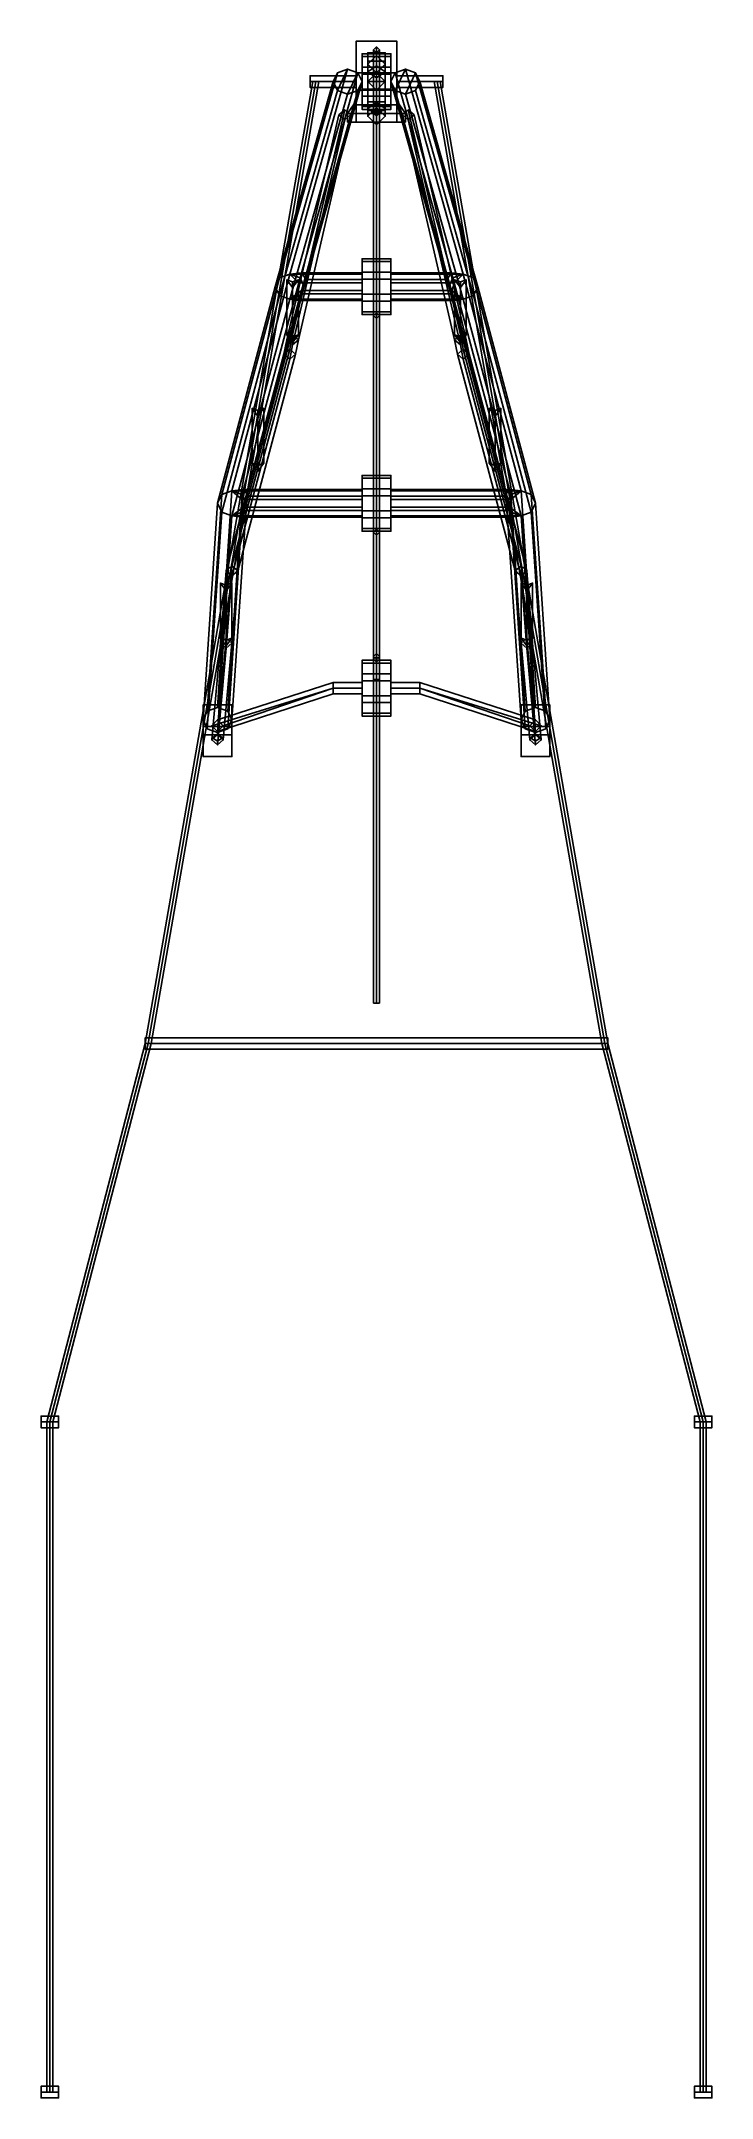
# Model space of a CAD drawing. Extents: x -1.16 to 1.16, y -2.88 to 4.24.
import ezdxf

# ---------------------------------------------------------------- set-up
doc = ezdxf.new("R2010")
doc.units = 0
doc.layers.add('CRANE', color=1, linetype='CONTINUOUS')

msp = doc.modelspace()

# ---------------------------------------------------------------- linework, layer by layer
at = {"layer": 'CRANE'}
for points in [[(-0.07, 4.13, 1.7), (-0.07, 4.07, 1.7), (-0.07, 3.96, 1.92), (-0.07, 4.24, 1.92)], [(0.07, 4.24, 1.92), (0.07, 4.13, 1.7), (-0.07, 4.13, 1.7), (-0.07, 4.24, 1.92)], [(-0.07, 4.24, 1.92), (-0.07, 3.96, 1.92), (0.07, 3.96, 1.92), (0.07, 4.24, 1.92)], [(0, 4.22, 1.92), (-0.01, 4.21, 1.92), (-0.01, 4.21, 4.65), (0, 4.22, 4.65)], [(0, 4.22, 4.65), (-0.01, 4.21, 4.65), (-0.01, 4.15, 4.73), (0, 4.15, 4.74)], [(-0.01, 4.21, 1.92), (0, 4.2, 1.92), (0, 4.2, 4.65), (-0.01, 4.21, 4.65)], [(-0.01, 4.21, 4.65), (0, 4.2, 4.65), (0, 4.15, 4.72), (-0.01, 4.15, 4.73)], [(0.01, 4.21, 1.92), (0, 4.22, 1.92), (0, 4.22, 4.65), (0.01, 4.21, 4.65)], [(0.01, 4.21, 4.65), (0, 4.22, 4.65), (0, 4.15, 4.74), (0.01, 4.15, 4.73)], [(0, 4.2, 1.92), (0.01, 4.21, 1.92), (0.01, 4.21, 4.65), (0, 4.2, 4.65)], [(0, 4.2, 4.65), (0.01, 4.21, 4.65), (0.01, 4.15, 4.73), (0, 4.15, 4.72)], [(0.07, 3.96, 1.92), (0.07, 4.07, 1.7), (0.07, 4.13, 1.7), (0.07, 4.24, 1.92)], [(-0.15, 4.1, 4.6271), (-0.1354, 4.1306, 4.6094), (-0.3354, 3.4206, 3.3797), (-0.35, 3.39, 3.3974)], [(-0.1354, 4.1306, 4.6094), (-0.1, 4.1433, 4.6021), (-0.3, 3.4333, 3.3724), (-0.3354, 3.4206, 3.3797)], [(-0.1, 4.1433, 4.6021), (-0.0646, 4.1306, 4.6094), (-0.2646, 3.4206, 3.3797), (-0.3, 3.4333, 3.3724)], [(-0.0646, 4.1306, 4.6094), (-0.05, 4.1, 4.6271), (-0.25, 3.39, 3.3974), (-0.2646, 3.4206, 3.3797)], [(-0.1, 4.1433, 4.6021), (-0.1354, 4.1306, 4.6094), (-0.15, 4.1, 4.6271), (-0.1354, 4.0694, 4.6448)], [(-0.0646, 4.1306, 4.6094), (-0.1, 4.1433, 4.6021), (-0.1354, 4.0694, 4.6448), (-0.1, 4.0567, 4.6521)], [(-0.05, 4.1, 4.6271), (-0.0646, 4.1306, 4.6094), (-0.1, 4.0567, 4.6521), (-0.0646, 4.0694, 4.6448)], [(0.07, 4.13, 1.7), (0.07, 4.07, 1.7), (-0.07, 4.07, 1.7), (-0.07, 4.13, 1.7)], [(0.05, 4.15, 4.7137), (0.05, 4.1966, 4.653), (-0.05, 4.1966, 4.653), (-0.05, 4.15, 4.7137)], [(0.05, 4.1966, 4.653), (0.05, 4.1866, 4.5771), (-0.05, 4.1866, 4.5771), (-0.05, 4.1966, 4.653)], [(-0.05, 4.15, 4.7137), (-0.05, 4.1966, 4.653), (-0.05, 4.1866, 4.5771), (-0.05, 4.0741, 4.7237)], [(0.05, 4.1866, 4.5771), (0.05, 4.1259, 4.5305), (-0.05, 4.1259, 4.5305), (-0.05, 4.1866, 4.5771)], [(-0.05, 4.0741, 4.7237), (-0.05, 4.1866, 4.5771), (-0.05, 4.1259, 4.5305), (-0.05, 4.0134, 4.6771)], [(0.05, 4.0741, 4.7237), (0.05, 4.15, 4.7137), (-0.05, 4.15, 4.7137), (-0.05, 4.0741, 4.7237)], [(0.03, 4.1707, 1.9907), (0.03, 4.2, 1.92), (-0.03, 4.2, 1.92), (-0.03, 4.1707, 1.9907)], [(-0.03, 4.1707, 1.9907), (-0.03, 4.2, 1.92), (-0.03, 4, 1.92), (-0.03, 4.0293, 1.9907)], [(0, 4.1549, 1.4651), (-0.03, 4.1336, 1.4864), (-0.03, 4.16, 1.55), (0, 4.19, 1.55)], [(0, 4.19, 1.55), (-0.03, 4.16, 1.55), (0, 4.13, 1.55), (0.03, 4.16, 1.55)], [(0.03, 4.1, 2.02), (0.03, 4.1707, 1.9907), (-0.03, 4.1707, 1.9907), (-0.03, 4.1, 2.02)], [(-0.03, 4.1, 2.02), (-0.03, 4.1707, 1.9907), (-0.03, 4.0293, 1.9907), (-0.03, 4.1, 2.02)], [(-0.03, 4.1336, 1.4864), (0, 4.1124, 1.5076), (0, 4.13, 1.55), (-0.03, 4.16, 1.55)], [(0, 4.07, 1.43), (-0.03, 4.07, 1.46), (-0.03, 4.1336, 1.4864), (0, 4.1549, 1.4651)], [(-0.03, 4.07, 1.46), (0, 4.07, 1.49), (0, 4.1124, 1.5076), (-0.03, 4.1336, 1.4864)], [(0, 4.13, 1.61), (-0.03, 4.1, 1.64), (-0.03, 4.1, 1.7), (0, 4.13, 1.7)], [(-0.03, 4.1, 1.64), (0, 4.13, 1.61), (0, 4.07, 1.61), (-0.03, 4.07, 1.64)], [(0, 4.07, 4.72), (-0.01, 4.07, 4.73), (-0.01, 4.15, 4.73), (0, 4.15, 4.72)], [(-0.01, 4.07, 4.73), (0, 4.07, 4.74), (0, 4.15, 4.74), (-0.01, 4.15, 4.73)], [(0.03, 4.1336, 1.4864), (0, 4.1549, 1.4651), (0, 4.19, 1.55), (0.03, 4.16, 1.55)], [(0, 4.1124, 1.5076), (0.03, 4.1336, 1.4864), (0.03, 4.16, 1.55), (0, 4.13, 1.55)], [(0.03, 4.07, 1.46), (0, 4.07, 1.43), (0, 4.1549, 1.4651), (0.03, 4.1336, 1.4864)], [(0.01, 4.07, 4.73), (0, 4.07, 4.72), (0, 4.15, 4.72), (0.01, 4.15, 4.73)], [(0, 4.07, 4.74), (0.01, 4.07, 4.73), (0.01, 4.15, 4.73), (0, 4.15, 4.74)], [(0, 4.07, 1.49), (0.03, 4.07, 1.46), (0.03, 4.1336, 1.4864), (0, 4.1124, 1.5076)], [(0.03, 4.1, 1.64), (0, 4.13, 1.61), (0, 4.13, 1.7), (0.03, 4.1, 1.7)], [(0, 4.13, 1.61), (0.03, 4.1, 1.64), (0.03, 4.07, 1.64), (0, 4.07, 1.61)], [(0.03, 4.2, 1.92), (0.03, 4.1707, 1.9907), (0.03, 4.0293, 1.9907), (0.03, 4, 1.92)], [(0.03, 4.1707, 1.9907), (0.03, 4.1, 2.02), (0.03, 4.1, 2.02), (0.03, 4.0293, 1.9907)], [(0.05, 4.0134, 4.6771), (0.05, 4.1966, 4.653), (0.05, 4.15, 4.7137), (0.05, 4.0741, 4.7237)], [(0.05, 4.0034, 4.6012), (0.05, 4.1866, 4.5771), (0.05, 4.1966, 4.653), (0.05, 4.0134, 4.6771)], [(0.05, 4.05, 4.5405), (0.05, 4.1259, 4.5305), (0.05, 4.1866, 4.5771), (0.05, 4.0034, 4.6012)], [(0.1, 4.1433, 4.6021), (0.0646, 4.1306, 4.6094), (0.05, 4.1, 4.6271), (0.0646, 4.0694, 4.6448)], [(0.05, 4.1, 4.6271), (0.0646, 4.1306, 4.6094), (0.2646, 3.4206, 3.3797), (0.25, 3.39, 3.3974)], [(0.0646, 4.1306, 4.6094), (0.1, 4.1433, 4.6021), (0.3, 3.4333, 3.3724), (0.2646, 3.4206, 3.3797)], [(0.1354, 4.1306, 4.6094), (0.1, 4.1433, 4.6021), (0.0646, 4.0694, 4.6448), (0.1, 4.0567, 4.6521)], [(0.1, 4.1433, 4.6021), (0.1354, 4.1306, 4.6094), (0.3354, 3.4206, 3.3797), (0.3, 3.4333, 3.3724)], [(0.15, 4.1, 4.6271), (0.1354, 4.1306, 4.6094), (0.1, 4.0567, 4.6521), (0.1354, 4.0694, 4.6448)], [(0.1354, 4.1306, 4.6094), (0.15, 4.1, 4.6271), (0.35, 3.39, 3.3974), (0.3354, 3.4206, 3.3797)], [(-0.8, 0.77, 3.12), (-0.79, 0.77, 3.13), (-0.21, 4.1, 4.64), (-0.22, 4.1, 4.63)], [(-0.79, 0.77, 3.11), (-0.8, 0.77, 3.12), (-0.22, 4.1, 4.63), (-0.21, 4.1, 4.62)], [(-0.79, 0.77, 3.13), (-0.78, 0.77, 3.12), (-0.2, 4.1, 4.63), (-0.21, 4.1, 4.64)], [(-0.78, 0.77, 3.12), (-0.79, 0.77, 3.11), (-0.21, 4.1, 4.62), (-0.2, 4.1, 4.63)], [(-0.1354, 4.0694, 4.6448), (-0.15, 4.1, 4.6271), (-0.35, 3.39, 3.3974), (-0.3354, 3.3594, 3.415)], [(-0.1, 4.0567, 4.6521), (-0.1354, 4.0694, 4.6448), (-0.3354, 3.3594, 3.415), (-0.3, 3.3467, 3.4224)], [(-0.0646, 4.0694, 4.6448), (-0.1, 4.0567, 4.6521), (-0.3, 3.3467, 3.4224), (-0.2646, 3.3594, 3.415)], [(-0.05, 4.1, 4.6271), (-0.0646, 4.0694, 4.6448), (-0.2646, 3.3594, 3.415), (-0.25, 3.39, 3.3974)], [(-0.23, 4.1, 4.65), (-0.23, 4.12, 4.63), (-0.23, 4.1, 4.61), (-0.23, 4.08, 4.63)], [(-0.07, 4.12, 4.63), (-0.07, 4.1, 4.61), (-0.23, 4.1, 4.61), (-0.23, 4.12, 4.63)], [(-0.07, 4.1, 4.65), (-0.07, 4.12, 4.63), (-0.23, 4.12, 4.63), (-0.23, 4.1, 4.65)], [(-0.07, 4.1, 4.61), (-0.07, 4.08, 4.63), (-0.23, 4.08, 4.63), (-0.23, 4.1, 4.61)], [(-0.07, 4.08, 4.63), (-0.07, 4.1, 4.65), (-0.23, 4.1, 4.65), (-0.23, 4.08, 4.63)], [(-0.07, 3.96, 1.92), (-0.07, 4.07, 1.7), (0.07, 4.07, 1.7), (0.07, 3.96, 1.92)], [(0.05, 4.1259, 4.5305), (0.05, 4.05, 4.5405), (-0.05, 4.05, 4.5405), (-0.05, 4.1259, 4.5305)], [(-0.05, 4.0134, 4.6771), (-0.05, 4.1259, 4.5305), (-0.05, 4.05, 4.5405), (-0.05, 4.0034, 4.6012)], [(0.05, 4.0134, 4.6771), (0.05, 4.0741, 4.7237), (-0.05, 4.0741, 4.7237), (-0.05, 4.0134, 4.6771)], [(0.03, 4.0293, 1.9907), (0.03, 4.1, 2.02), (-0.03, 4.1, 2.02), (-0.03, 4.0293, 1.9907)], [(-0.03, 4.1, 1.64), (0, 4.07, 1.67), (0, 4.07, 1.7), (-0.03, 4.1, 1.7)], [(0, 4.07, 1.67), (-0.03, 4.1, 1.64), (-0.03, 4.07, 1.64), (0, 4.07, 1.67)], [(-0.03, 4.0064, 1.4864), (0, 4.0276, 1.5076), (0, 4.07, 1.49), (-0.03, 4.07, 1.46)], [(0, 3.9851, 1.4651), (-0.03, 4.0064, 1.4864), (-0.03, 4.07, 1.46), (0, 4.07, 1.43)], [(-0.03, 4.07, 1.64), (0, 4.07, 1.61), (0, 4.0276, 1.5924), (-0.03, 4.0064, 1.6136)], [(0, 4.07, 1.67), (-0.03, 4.07, 1.64), (-0.03, 4.0064, 1.6136), (0, 3.9851, 1.6349)], [(0, 4.01, 4.68), (-0.01, 4, 4.68), (-0.01, 4.07, 4.73), (0, 4.07, 4.72)], [(-0.01, 4, 4.68), (0, 3.99, 4.68), (0, 4.07, 4.74), (-0.01, 4.07, 4.73)], [(0, 4.07, 1.67), (0.03, 4.1, 1.64), (0.03, 4.1, 1.7), (0, 4.07, 1.7)], [(0.03, 4.1, 1.64), (0, 4.07, 1.67), (0, 4.07, 1.67), (0.03, 4.07, 1.64)], [(0, 4.0276, 1.5076), (0.03, 4.0064, 1.4864), (0.03, 4.07, 1.46), (0, 4.07, 1.49)], [(0.03, 4.0064, 1.4864), (0, 3.9851, 1.4651), (0, 4.07, 1.43), (0.03, 4.07, 1.46)], [(0, 4.07, 1.61), (0.03, 4.07, 1.64), (0.03, 4.0064, 1.6136), (0, 4.0276, 1.5924)], [(0.03, 4.07, 1.64), (0, 4.07, 1.67), (0, 3.9851, 1.6349), (0.03, 4.0064, 1.6136)], [(0.01, 4, 4.68), (0, 4.01, 4.68), (0, 4.07, 4.72), (0.01, 4.07, 4.73)], [(0, 3.99, 4.68), (0.01, 4, 4.68), (0.01, 4.07, 4.73), (0, 4.07, 4.74)], [(0.0646, 4.0694, 4.6448), (0.05, 4.1, 4.6271), (0.25, 3.39, 3.3974), (0.2646, 3.3594, 3.415)], [(0.1, 4.0567, 4.6521), (0.0646, 4.0694, 4.6448), (0.2646, 3.3594, 3.415), (0.3, 3.3467, 3.4224)], [(0.07, 4.1, 4.61), (0.07, 4.12, 4.63), (0.23, 4.12, 4.63), (0.23, 4.1, 4.61)], [(0.07, 4.12, 4.63), (0.07, 4.1, 4.65), (0.23, 4.1, 4.65), (0.23, 4.12, 4.63)], [(0.07, 4.08, 4.63), (0.07, 4.1, 4.61), (0.23, 4.1, 4.61), (0.23, 4.08, 4.63)], [(0.07, 4.1, 4.65), (0.07, 4.08, 4.63), (0.23, 4.08, 4.63), (0.23, 4.1, 4.65)], [(0.1354, 4.0694, 4.6448), (0.1, 4.0567, 4.6521), (0.3, 3.3467, 3.4224), (0.3354, 3.3594, 3.415)], [(0.15, 4.1, 4.6271), (0.1354, 4.0694, 4.6448), (0.3354, 3.3594, 3.415), (0.35, 3.39, 3.3974)], [(0.78, 0.77, 3.12), (0.79, 0.77, 3.13), (0.21, 4.1, 4.64), (0.2, 4.1, 4.63)], [(0.79, 0.77, 3.11), (0.78, 0.77, 3.12), (0.2, 4.1, 4.63), (0.21, 4.1, 4.62)], [(0.79, 0.77, 3.13), (0.8, 0.77, 3.12), (0.22, 4.1, 4.63), (0.21, 4.1, 4.64)], [(0.8, 0.77, 3.12), (0.79, 0.77, 3.11), (0.21, 4.1, 4.62), (0.22, 4.1, 4.63)], [(0.23, 4.1, 4.65), (0.23, 4.08, 4.63), (0.23, 4.1, 4.61), (0.23, 4.12, 4.63)], [(-0.13, 3.9844, 4.5669), (-0.11, 4.0017, 4.5569), (-0.29, 3.2235, 3.609), (-0.31, 3.2062, 3.619)], [(-0.11, 4.0017, 4.5569), (-0.09, 3.9844, 4.5669), (-0.27, 3.2062, 3.619), (-0.29, 3.2235, 3.609)], [(-0.09, 3.9844, 4.5669), (-0.11, 4.0017, 4.5569), (-0.13, 3.9844, 4.5669), (-0.11, 3.9671, 4.5769)], [(0.1, 3.99, 4.47), (0.08, 4.02, 4.44), (-0.08, 4.02, 4.44), (-0.1, 3.99, 4.47)], [(0.08, 4.02, 4.44), (0.1, 3.99, 4.41), (-0.1, 3.99, 4.41), (-0.08, 4.02, 4.44)], [(0.1, 3.96, 4.44), (0.1, 3.99, 4.47), (-0.1, 3.99, 4.47), (-0.1, 3.96, 4.44)], [(0.1, 3.99, 4.41), (0.1, 3.96, 4.44), (-0.1, 3.96, 4.44), (-0.1, 3.99, 4.41)], [(0.05, 4.05, 4.5405), (0.05, 4.0034, 4.6012), (-0.05, 4.0034, 4.6012), (-0.05, 4.05, 4.5405)], [(0.05, 4.0034, 4.6012), (0.05, 4.0134, 4.6771), (-0.05, 4.0134, 4.6771), (-0.05, 4.0034, 4.6012)], [(0.03, 4, 1.92), (0.03, 4.0293, 1.9907), (-0.03, 4.0293, 1.9907), (-0.03, 4, 1.92)], [(-0.03, 3.98, 1.55), (0, 4.01, 1.55), (0, 4.0276, 1.5076), (-0.03, 4.0064, 1.4864)], [(-0.03, 4.0064, 1.6136), (0, 4.0276, 1.5924), (0, 4.01, 1.55), (-0.03, 3.98, 1.55)], [(0, 3.95, 1.55), (-0.03, 3.98, 1.55), (-0.03, 4.0064, 1.4864), (0, 3.9851, 1.4651)], [(0, 3.9851, 1.6349), (-0.03, 4.0064, 1.6136), (-0.03, 3.98, 1.55), (0, 3.95, 1.55)], [(0, 3.3, 3.45), (-0.01, 3.29, 3.45), (-0.01, 4, 4.68), (0, 4.01, 4.68)], [(0, 4, 1.92), (-0.01, 3.99, 1.92), (-0.01, 3.99, 4.41), (0, 4, 4.42)], [(-0.01, 3.29, 3.45), (0, 3.28, 3.45), (0, 3.99, 4.68), (-0.01, 4, 4.68)], [(-0.01, 3.99, 1.92), (0, 3.98, 1.92), (0, 3.98, 4.42), (-0.01, 3.99, 4.41)], [(0, 4.01, 1.55), (0.03, 3.98, 1.55), (0.03, 4.0064, 1.4864), (0, 4.0276, 1.5076)], [(0, 4.0276, 1.5924), (0.03, 4.0064, 1.6136), (0.03, 3.98, 1.55), (0, 4.01, 1.55)], [(0.01, 3.29, 3.45), (0, 3.3, 3.45), (0, 4.01, 4.68), (0.01, 4, 4.68)], [(0.03, 3.98, 1.55), (0, 3.95, 1.55), (0, 3.9851, 1.4651), (0.03, 4.0064, 1.4864)], [(0.03, 4.0064, 1.6136), (0, 3.9851, 1.6349), (0, 3.95, 1.55), (0.03, 3.98, 1.55)], [(0.01, 3.99, 1.92), (0, 4, 1.92), (0, 4, 4.42), (0.01, 3.99, 4.41)], [(0, 3.28, 3.45), (0.01, 3.29, 3.45), (0.01, 4, 4.68), (0, 3.99, 4.68)], [(0, 3.98, 1.92), (0.01, 3.99, 1.92), (0.01, 3.99, 4.41), (0, 3.98, 4.42)], [(0.09, 3.9844, 4.5669), (0.11, 4.0017, 4.5569), (0.29, 3.2235, 3.609), (0.27, 3.2062, 3.619)], [(0.13, 3.9844, 4.5669), (0.11, 4.0017, 4.5569), (0.09, 3.9844, 4.5669), (0.11, 3.9671, 4.5769)], [(0.11, 4.0017, 4.5569), (0.13, 3.9844, 4.5669), (0.31, 3.2062, 3.619), (0.29, 3.2235, 3.609)], [(-0.11, 3.9671, 4.5769), (-0.13, 3.9844, 4.5669), (-0.31, 3.2062, 3.619), (-0.29, 3.1889, 3.629)], [(-0.09, 3.9844, 4.5669), (-0.11, 3.9671, 4.5769), (-0.29, 3.1889, 3.629), (-0.27, 3.2062, 3.619)], [(0.11, 3.9671, 4.5769), (0.09, 3.9844, 4.5669), (0.27, 3.2062, 3.619), (0.29, 3.1889, 3.629)], [(0.13, 3.9844, 4.5669), (0.11, 3.9671, 4.5769), (0.29, 3.1889, 3.629), (0.31, 3.2062, 3.619)], [(-0.35, 3.39, 3.3974), (-0.3354, 3.4206, 3.3797), (-0.5354, 2.6706, 2.0806), (-0.55, 2.64, 2.0983)], [(-0.3354, 3.4206, 3.3797), (-0.3, 3.4333, 3.3724), (-0.5, 2.6833, 2.0733), (-0.5354, 2.6706, 2.0806)], [(-0.3, 3.4333, 3.3724), (-0.2646, 3.4206, 3.3797), (-0.4646, 2.6706, 2.0806), (-0.5, 2.6833, 2.0733)], [(-0.2646, 3.4206, 3.3797), (-0.25, 3.39, 3.3974), (-0.45, 2.64, 2.0983), (-0.4646, 2.6706, 2.0806)], [(-0.05, 3.44, 3.484), (-0.05, 3.4866, 3.4232), (-0.05, 3.4766, 3.3474), (-0.05, 3.3641, 3.494)], [(0.05, 3.4866, 3.4232), (0.05, 3.4766, 3.3474), (-0.05, 3.4766, 3.3474), (-0.05, 3.4866, 3.4232)], [(0.05, 3.44, 3.484), (0.05, 3.4866, 3.4232), (-0.05, 3.4866, 3.4232), (-0.05, 3.44, 3.484)], [(-0.05, 3.3641, 3.494), (-0.05, 3.4766, 3.3474), (-0.05, 3.4159, 3.3008), (-0.05, 3.3034, 3.4474)], [(0.05, 3.4766, 3.3474), (0.05, 3.4159, 3.3008), (-0.05, 3.4159, 3.3008), (-0.05, 3.4766, 3.3474)], [(0.05, 3.3641, 3.494), (0.05, 3.44, 3.484), (-0.05, 3.44, 3.484), (-0.05, 3.3641, 3.494)], [(0.05, 3.2934, 3.3715), (0.05, 3.4766, 3.3474), (0.05, 3.4866, 3.4232), (0.05, 3.3034, 3.4474)], [(0.05, 3.3034, 3.4474), (0.05, 3.4866, 3.4232), (0.05, 3.44, 3.484), (0.05, 3.3641, 3.494)], [(0.05, 3.34, 3.3108), (0.05, 3.4159, 3.3008), (0.05, 3.4766, 3.3474), (0.05, 3.2934, 3.3715)], [(0.25, 3.39, 3.3974), (0.2646, 3.4206, 3.3797), (0.4646, 2.6706, 2.0806), (0.45, 2.64, 2.0983)], [(0.2646, 3.4206, 3.3797), (0.3, 3.4333, 3.3724), (0.5, 2.6833, 2.0733), (0.4646, 2.6706, 2.0806)], [(0.3, 3.4333, 3.3724), (0.3354, 3.4206, 3.3797), (0.5354, 2.6706, 2.0806), (0.5, 2.6833, 2.0733)], [(0.3354, 3.4206, 3.3797), (0.35, 3.39, 3.3974), (0.55, 2.64, 2.0983), (0.5354, 2.6706, 2.0806)], [(-0.3354, 3.3594, 3.415), (-0.35, 3.39, 3.3974), (-0.55, 2.64, 2.0983), (-0.5354, 2.6094, 2.116)], [(-0.3, 3.3467, 3.4224), (-0.3354, 3.3594, 3.415), (-0.5354, 2.6094, 2.116), (-0.5, 2.5967, 2.1233)], [(-0.2646, 3.3594, 3.415), (-0.3, 3.3467, 3.4224), (-0.5, 2.5967, 2.1233), (-0.4646, 2.6094, 2.116)], [(-0.25, 3.39, 3.3974), (-0.2646, 3.3594, 3.415), (-0.4646, 2.6094, 2.116), (-0.45, 2.64, 2.0983)], [(-0.29, 3.4067, 3.5263), (-0.31, 3.414, 3.499), (-0.31, 3.2235, 3.609), (-0.29, 3.2162, 3.6363)], [(-0.31, 3.414, 3.499), (-0.29, 3.3867, 3.4916), (-0.29, 3.1962, 3.6016), (-0.31, 3.2235, 3.609)], [(-0.27, 3.414, 3.499), (-0.29, 3.4067, 3.5263), (-0.29, 3.2162, 3.6363), (-0.27, 3.2235, 3.609)], [(-0.29, 3.3867, 3.4916), (-0.27, 3.414, 3.499), (-0.27, 3.2235, 3.609), (-0.29, 3.1962, 3.6016)], [(-0.05, 3.3034, 3.4474), (-0.05, 3.4159, 3.3008), (-0.05, 3.34, 3.3108), (-0.05, 3.2934, 3.3715)], [(0.05, 3.4159, 3.3008), (0.05, 3.34, 3.3108), (-0.05, 3.34, 3.3108), (-0.05, 3.4159, 3.3008)], [(0.05, 3.3034, 3.4474), (0.05, 3.3641, 3.494), (-0.05, 3.3641, 3.494), (-0.05, 3.3034, 3.4474)], [(0.2646, 3.3594, 3.415), (0.25, 3.39, 3.3974), (0.45, 2.64, 2.0983), (0.4646, 2.6094, 2.116)], [(0.3, 3.3467, 3.4224), (0.2646, 3.3594, 3.415), (0.4646, 2.6094, 2.116), (0.5, 2.5967, 2.1233)], [(0.29, 3.4067, 3.5263), (0.27, 3.414, 3.499), (0.27, 3.2235, 3.609), (0.29, 3.2162, 3.6363)], [(0.27, 3.414, 3.499), (0.29, 3.3867, 3.4916), (0.29, 3.1962, 3.6016), (0.27, 3.2235, 3.609)], [(0.31, 3.414, 3.499), (0.29, 3.4067, 3.5263), (0.29, 3.2162, 3.6363), (0.31, 3.2235, 3.609)], [(0.29, 3.3867, 3.4916), (0.31, 3.414, 3.499), (0.31, 3.2235, 3.609), (0.29, 3.1962, 3.6016)], [(0.3354, 3.3594, 3.415), (0.3, 3.3467, 3.4224), (0.5, 2.5967, 2.1233), (0.5354, 2.6094, 2.116)], [(0.35, 3.39, 3.3974), (0.3354, 3.3594, 3.415), (0.5354, 2.6094, 2.116), (0.55, 2.64, 2.0983)], [(0.05, 3.34, 3.3108), (0.05, 3.2934, 3.3715), (-0.05, 3.2934, 3.3715), (-0.05, 3.34, 3.3108)], [(0.05, 3.2934, 3.3715), (0.05, 3.3034, 3.4474), (-0.05, 3.3034, 3.4474), (-0.05, 3.2934, 3.3715)], [(0, 2.55, 2.15), (-0.01, 2.54, 2.15), (-0.01, 3.29, 3.45), (0, 3.3, 3.45)], [(-0.01, 2.54, 2.15), (0, 2.53, 2.15), (0, 3.28, 3.45), (-0.01, 3.29, 3.45)], [(0.01, 2.54, 2.15), (0, 2.55, 2.15), (0, 3.3, 3.45), (0.01, 3.29, 3.45)], [(0, 2.53, 2.15), (0.01, 2.54, 2.15), (0.01, 3.29, 3.45), (0, 3.28, 3.45)], [(-0.31, 3.2062, 3.619), (-0.29, 3.2235, 3.609), (-0.3, 3.1735, 3.5224), (-0.32, 3.1562, 3.5324)], [(-0.29, 3.1889, 3.629), (-0.31, 3.2062, 3.619), (-0.32, 3.1562, 3.5324), (-0.3, 3.1389, 3.5424)], [(-0.29, 3.2235, 3.609), (-0.27, 3.2062, 3.619), (-0.28, 3.1562, 3.5324), (-0.3, 3.1735, 3.5224)], [(-0.27, 3.2062, 3.619), (-0.29, 3.1889, 3.629), (-0.3, 3.1389, 3.5424), (-0.28, 3.1562, 3.5324)], [(0.27, 3.2062, 3.619), (0.29, 3.2235, 3.609), (0.3, 3.1735, 3.5224), (0.28, 3.1562, 3.5324)], [(0.29, 3.1889, 3.629), (0.27, 3.2062, 3.619), (0.28, 3.1562, 3.5324), (0.3, 3.1389, 3.5424)], [(0.29, 3.2235, 3.609), (0.31, 3.2062, 3.619), (0.32, 3.1562, 3.5324), (0.3, 3.1735, 3.5224)], [(0.31, 3.2062, 3.619), (0.29, 3.1889, 3.629), (0.3, 3.1389, 3.5424), (0.32, 3.1562, 3.5324)], [(-0.32, 3.1562, 3.5324), (-0.3, 3.1735, 3.5224), (-0.5, 2.4235, 2.2233), (-0.52, 2.4062, 2.2333)], [(-0.3, 3.1389, 3.5424), (-0.32, 3.1562, 3.5324), (-0.52, 2.4062, 2.2333), (-0.5, 2.3889, 2.2433)], [(-0.3, 3.1735, 3.5224), (-0.28, 3.1562, 3.5324), (-0.48, 2.4062, 2.2333), (-0.5, 2.4235, 2.2233)], [(-0.28, 3.1562, 3.5324), (-0.3, 3.1389, 3.5424), (-0.5, 2.3889, 2.2433), (-0.48, 2.4062, 2.2333)], [(0.28, 3.1562, 3.5324), (0.3, 3.1735, 3.5224), (0.5, 2.4235, 2.2233), (0.48, 2.4062, 2.2333)], [(0.3, 3.1389, 3.5424), (0.28, 3.1562, 3.5324), (0.48, 2.4062, 2.2333), (0.5, 2.3889, 2.2433)], [(0.3, 3.1735, 3.5224), (0.32, 3.1562, 3.5324), (0.52, 2.4062, 2.2333), (0.5, 2.4235, 2.2233)], [(0.32, 3.1562, 3.5324), (0.3, 3.1389, 3.5424), (0.5, 2.3889, 2.2433), (0.52, 2.4062, 2.2333)], [(-0.41, 2.9617, 2.7555), (-0.43, 2.969, 2.7282), (-0.43, 2.7785, 2.8382), (-0.41, 2.7712, 2.8655)], [(-0.43, 2.969, 2.7282), (-0.41, 2.9417, 2.7209), (-0.41, 2.7512, 2.8309), (-0.43, 2.7785, 2.8382)], [(-0.39, 2.969, 2.7282), (-0.41, 2.9617, 2.7555), (-0.41, 2.7712, 2.8655), (-0.39, 2.7785, 2.8382)], [(-0.41, 2.9417, 2.7209), (-0.39, 2.969, 2.7282), (-0.39, 2.7785, 2.8382), (-0.41, 2.7512, 2.8309)], [(0.41, 2.9617, 2.7555), (0.39, 2.969, 2.7282), (0.39, 2.7785, 2.8382), (0.41, 2.7712, 2.8655)], [(0.39, 2.969, 2.7282), (0.41, 2.9417, 2.7209), (0.41, 2.7512, 2.8309), (0.39, 2.7785, 2.8382)], [(0.43, 2.969, 2.7282), (0.41, 2.9617, 2.7555), (0.41, 2.7712, 2.8655), (0.43, 2.7785, 2.8382)], [(0.41, 2.9417, 2.7209), (0.43, 2.969, 2.7282), (0.43, 2.7785, 2.8382), (0.41, 2.7512, 2.8309)], [(-0.05, 2.69, 2.1849), (-0.05, 2.7366, 2.1242), (-0.05, 2.7266, 2.0483), (-0.05, 2.6141, 2.1949)], [(0.05, 2.69, 2.1849), (0.05, 2.7366, 2.1242), (-0.05, 2.7366, 2.1242), (-0.05, 2.69, 2.1849)], [(0.05, 2.7366, 2.1242), (0.05, 2.7266, 2.0483), (-0.05, 2.7266, 2.0483), (-0.05, 2.7366, 2.1242)], [(-0.05, 2.6141, 2.1949), (-0.05, 2.7266, 2.0483), (-0.05, 2.6659, 2.0017), (-0.05, 2.5534, 2.1483)], [(0.05, 2.7266, 2.0483), (0.05, 2.6659, 2.0017), (-0.05, 2.6659, 2.0017), (-0.05, 2.7266, 2.0483)], [(0.05, 2.5534, 2.1483), (0.05, 2.7366, 2.1242), (0.05, 2.69, 2.1849), (0.05, 2.6141, 2.1949)], [(0.05, 2.5434, 2.0724), (0.05, 2.7266, 2.0483), (0.05, 2.7366, 2.1242), (0.05, 2.5534, 2.1483)], [(0.05, 2.59, 2.0117), (0.05, 2.6659, 2.0017), (0.05, 2.7266, 2.0483), (0.05, 2.5434, 2.0724)], [(-0.55, 2.64, 2.0983), (-0.5354, 2.6706, 2.0806), (-0.5854, 1.9206, 0.7816), (-0.6, 1.89, 0.7993)], [(-0.5354, 2.6094, 2.116), (-0.55, 2.64, 2.0983), (-0.6, 1.89, 0.7993), (-0.5854, 1.8594, 0.817)], [(-0.5354, 2.6706, 2.0806), (-0.5, 2.6833, 2.0733), (-0.55, 1.9333, 0.7743), (-0.5854, 1.9206, 0.7816)], [(-0.5, 2.6833, 2.0733), (-0.4646, 2.6706, 2.0806), (-0.5146, 1.9206, 0.7816), (-0.55, 1.9333, 0.7743)], [(-0.4646, 2.6706, 2.0806), (-0.45, 2.64, 2.0983), (-0.5, 1.89, 0.7993), (-0.5146, 1.9206, 0.7816)], [(-0.45, 2.64, 2.0983), (-0.4646, 2.6094, 2.116), (-0.5146, 1.8594, 0.817), (-0.5, 1.89, 0.7993)], [(0.05, 2.6141, 2.1949), (0.05, 2.69, 2.1849), (-0.05, 2.69, 2.1849), (-0.05, 2.6141, 2.1949)], [(-0.05, 2.5534, 2.1483), (-0.05, 2.6659, 2.0017), (-0.05, 2.59, 2.0117), (-0.05, 2.5434, 2.0724)], [(0.05, 2.6659, 2.0017), (0.05, 2.59, 2.0117), (-0.05, 2.59, 2.0117), (-0.05, 2.6659, 2.0017)], [(0.45, 2.64, 2.0983), (0.4646, 2.6706, 2.0806), (0.5146, 1.9206, 0.7816), (0.5, 1.89, 0.7993)], [(0.4646, 2.6094, 2.116), (0.45, 2.64, 2.0983), (0.5, 1.89, 0.7993), (0.5146, 1.8594, 0.817)], [(0.4646, 2.6706, 2.0806), (0.5, 2.6833, 2.0733), (0.55, 1.9333, 0.7743), (0.5146, 1.9206, 0.7816)], [(0.5, 2.6833, 2.0733), (0.5354, 2.6706, 2.0806), (0.5854, 1.9206, 0.7816), (0.55, 1.9333, 0.7743)], [(0.5354, 2.6706, 2.0806), (0.55, 2.64, 2.0983), (0.6, 1.89, 0.7993), (0.5854, 1.9206, 0.7816)], [(0.55, 2.64, 2.0983), (0.5354, 2.6094, 2.116), (0.5854, 1.8594, 0.817), (0.6, 1.89, 0.7993)], [(-0.5, 2.5967, 2.1233), (-0.5354, 2.6094, 2.116), (-0.5854, 1.8594, 0.817), (-0.55, 1.8467, 0.8243)], [(-0.4646, 2.6094, 2.116), (-0.5, 2.5967, 2.1233), (-0.55, 1.8467, 0.8243), (-0.5146, 1.8594, 0.817)], [(0.05, 2.5534, 2.1483), (0.05, 2.6141, 2.1949), (-0.05, 2.6141, 2.1949), (-0.05, 2.5534, 2.1483)], [(0.05, 2.59, 2.0117), (0.05, 2.5434, 2.0724), (-0.05, 2.5434, 2.0724), (-0.05, 2.59, 2.0117)], [(0.5, 2.5967, 2.1233), (0.4646, 2.6094, 2.116), (0.5146, 1.8594, 0.817), (0.55, 1.8467, 0.8243)], [(0.5354, 2.6094, 2.116), (0.5, 2.5967, 2.1233), (0.55, 1.8467, 0.8243), (0.5854, 1.8594, 0.817)], [(0.05, 2.5434, 2.0724), (0.05, 2.5534, 2.1483), (-0.05, 2.5534, 2.1483), (-0.05, 2.5434, 2.0724)], [(0, 2.12, 0.44), (-0.01, 2.11, 0.44), (-0.01, 2.54, 2.15), (0, 2.55, 2.15)], [(-0.01, 2.11, 0.44), (0, 2.1, 0.44), (0, 2.53, 2.15), (-0.01, 2.54, 2.15)], [(0.01, 2.11, 0.44), (0, 2.12, 0.44), (0, 2.55, 2.15), (0.01, 2.54, 2.15)], [(0, 2.1, 0.44), (0.01, 2.11, 0.44), (0.01, 2.54, 2.15), (0, 2.53, 2.15)], [(-0.52, 2.4062, 2.2333), (-0.5, 2.4235, 2.2233), (-0.52, 2.1735, 1.7903), (-0.54, 2.1562, 1.8003)], [(-0.5, 2.4235, 2.2233), (-0.48, 2.4062, 2.2333), (-0.5, 2.1562, 1.8003), (-0.52, 2.1735, 1.7903)], [(0.48, 2.4062, 2.2333), (0.5, 2.4235, 2.2233), (0.52, 2.1735, 1.7903), (0.5, 2.1562, 1.8003)], [(0.5, 2.4235, 2.2233), (0.52, 2.4062, 2.2333), (0.54, 2.1562, 1.8003), (0.52, 2.1735, 1.7903)], [(-0.5, 2.3889, 2.2433), (-0.52, 2.4062, 2.2333), (-0.54, 2.1562, 1.8003), (-0.52, 2.1389, 1.8103)], [(-0.52, 2.3567, 1.7076), (-0.54, 2.364, 1.6803), (-0.54, 2.1735, 1.7903), (-0.52, 2.1662, 1.8176)], [(-0.54, 2.364, 1.6803), (-0.52, 2.3367, 1.673), (-0.52, 2.1462, 1.783), (-0.54, 2.1735, 1.7903)], [(-0.48, 2.4062, 2.2333), (-0.5, 2.3889, 2.2433), (-0.52, 2.1389, 1.8103), (-0.5, 2.1562, 1.8003)], [(-0.5, 2.364, 1.6803), (-0.52, 2.3567, 1.7076), (-0.52, 2.1662, 1.8176), (-0.5, 2.1735, 1.7903)], [(-0.52, 2.3367, 1.673), (-0.5, 2.364, 1.6803), (-0.5, 2.1735, 1.7903), (-0.52, 2.1462, 1.783)], [(0.5, 2.3889, 2.2433), (0.48, 2.4062, 2.2333), (0.5, 2.1562, 1.8003), (0.52, 2.1389, 1.8103)], [(0.52, 2.4062, 2.2333), (0.5, 2.3889, 2.2433), (0.52, 2.1389, 1.8103), (0.54, 2.1562, 1.8003)], [(0.52, 2.3567, 1.7076), (0.5, 2.364, 1.6803), (0.5, 2.1735, 1.7903), (0.52, 2.1662, 1.8176)], [(0.5, 2.364, 1.6803), (0.52, 2.3367, 1.673), (0.52, 2.1462, 1.783), (0.5, 2.1735, 1.7903)], [(0.54, 2.364, 1.6803), (0.52, 2.3567, 1.7076), (0.52, 2.1662, 1.8176), (0.54, 2.1735, 1.7903)], [(0.52, 2.3367, 1.673), (0.54, 2.364, 1.6803), (0.54, 2.1735, 1.7903), (0.52, 2.1462, 1.783)], [(-0.54, 2.1562, 1.8003), (-0.52, 2.1735, 1.7903), (-0.55, 1.838, 0.8293), (-0.57, 1.8207, 0.8393)], [(-0.52, 2.1389, 1.8103), (-0.54, 2.1562, 1.8003), (-0.57, 1.8207, 0.8393), (-0.55, 1.8034, 0.8493)], [(-0.52, 2.1735, 1.7903), (-0.5, 2.1562, 1.8003), (-0.53, 1.8207, 0.8393), (-0.55, 1.838, 0.8293)], [(-0.5, 2.1562, 1.8003), (-0.52, 2.1389, 1.8103), (-0.55, 1.8034, 0.8493), (-0.53, 1.8207, 0.8393)], [(0.5, 2.1562, 1.8003), (0.52, 2.1735, 1.7903), (0.55, 1.838, 0.8293), (0.53, 1.8207, 0.8393)], [(0.52, 2.1389, 1.8103), (0.5, 2.1562, 1.8003), (0.53, 1.8207, 0.8393), (0.55, 1.8034, 0.8493)], [(0.52, 2.1735, 1.7903), (0.54, 2.1562, 1.8003), (0.57, 1.8207, 0.8393), (0.55, 1.838, 0.8293)], [(0.54, 2.1562, 1.8003), (0.52, 2.1389, 1.8103), (0.55, 1.8034, 0.8493), (0.57, 1.8207, 0.8393)], [(0.05, 2.05, 0.5049), (0.05, 2.0966, 0.4442), (-0.05, 2.0966, 0.4442), (-0.05, 2.05, 0.5049)], [(-0.05, 2.05, 0.5049), (-0.05, 2.0966, 0.4442), (-0.05, 2.0866, 0.3683), (-0.05, 1.9741, 0.5149)], [(0.05, 2.0966, 0.4442), (0.05, 2.0866, 0.3683), (-0.05, 2.0866, 0.3683), (-0.05, 2.0966, 0.4442)], [(-0.05, 1.9741, 0.5149), (-0.05, 2.0866, 0.3683), (-0.05, 2.0259, 0.3217), (-0.05, 1.9134, 0.4683)], [(0.05, 2.0866, 0.3683), (0.05, 2.0259, 0.3217), (-0.05, 2.0259, 0.3217), (-0.05, 2.0866, 0.3683)], [(-0.01, 2.11, 0.44), (0, 2.12, 0.44), (0, 2.11, 0.37), (-0.01, 2.1, 0.37)], [(0, 2.1, 0.44), (-0.01, 2.11, 0.44), (-0.01, 2.1, 0.37), (0, 2.09, 0.37)], [(0, 2.03, 0.3), (-0.01, 2.03, 0.31), (-0.01, 2.1, 0.37), (0, 2.11, 0.37)], [(-0.01, 2.03, 0.31), (0, 2.03, 0.32), (0, 2.09, 0.37), (-0.01, 2.1, 0.37)], [(0, 2.12, 0.44), (0.01, 2.11, 0.44), (0.01, 2.1, 0.37), (0, 2.11, 0.37)], [(0.01, 2.11, 0.44), (0, 2.1, 0.44), (0, 2.09, 0.37), (0.01, 2.1, 0.37)], [(0.01, 2.03, 0.31), (0, 2.03, 0.3), (0, 2.11, 0.37), (0.01, 2.1, 0.37)], [(0, 2.03, 0.32), (0.01, 2.03, 0.31), (0.01, 2.1, 0.37), (0, 2.09, 0.37)], [(0.05, 1.9134, 0.4683), (0.05, 2.0966, 0.4442), (0.05, 2.05, 0.5049), (0.05, 1.9741, 0.5149)], [(0.05, 1.9034, 0.3924), (0.05, 2.0866, 0.3683), (0.05, 2.0966, 0.4442), (0.05, 1.9134, 0.4683)], [(0.05, 1.95, 0.3317), (0.05, 2.0259, 0.3217), (0.05, 2.0866, 0.3683), (0.05, 1.9034, 0.3924)], [(-0.15, 2.02, 0.42), (-0.15, 2, 0.4), (-0.57, 1.87, 0.63), (-0.55, 1.89, 0.63)], [(-0.15, 2, 0.4), (-0.15, 1.98, 0.42), (-0.55, 1.85, 0.63), (-0.57, 1.87, 0.63)], [(-0.15, 2, 0.44), (-0.15, 2.02, 0.42), (-0.55, 1.89, 0.63), (-0.53, 1.87, 0.63)], [(-0.15, 1.98, 0.42), (-0.15, 2, 0.44), (-0.53, 1.87, 0.63), (-0.55, 1.85, 0.63)], [(-0.05, 2, 0.44), (-0.05, 2.02, 0.42), (-0.15, 2.02, 0.42), (-0.15, 2, 0.44)], [(-0.05, 2.02, 0.42), (-0.05, 2, 0.4), (-0.15, 2, 0.4), (-0.15, 2.02, 0.42)], [(-0.05, 1.98, 0.42), (-0.05, 2, 0.44), (-0.15, 2, 0.44), (-0.15, 1.98, 0.42)], [(-0.05, 2, 0.4), (-0.05, 1.98, 0.42), (-0.15, 1.98, 0.42), (-0.15, 2, 0.4)], [(0.05, 1.9741, 0.5149), (0.05, 2.05, 0.5049), (-0.05, 2.05, 0.5049), (-0.05, 1.9741, 0.5149)], [(-0.05, 1.9134, 0.4683), (-0.05, 2.0259, 0.3217), (-0.05, 1.95, 0.3317), (-0.05, 1.9034, 0.3924)], [(0.05, 2.0259, 0.3217), (0.05, 1.95, 0.3317), (-0.05, 1.95, 0.3317), (-0.05, 2.0259, 0.3217)], [(0, 0.91, 0.74), (-0.01, 0.91, 0.75), (-0.01, 2.03, 0.31), (0, 2.03, 0.3)], [(-0.01, 0.91, 0.75), (0, 0.91, 0.76), (0, 2.03, 0.32), (-0.01, 2.03, 0.31)], [(0.01, 0.91, 0.75), (0, 0.91, 0.74), (0, 2.03, 0.3), (0.01, 2.03, 0.31)], [(0, 0.91, 0.76), (0.01, 0.91, 0.75), (0.01, 2.03, 0.31), (0, 2.03, 0.32)], [(0.15, 2, 0.44), (0.15, 2.02, 0.42), (0.05, 2.02, 0.42), (0.05, 2, 0.44)], [(0.15, 2.02, 0.42), (0.15, 2, 0.4), (0.05, 2, 0.4), (0.05, 2.02, 0.42)], [(0.15, 1.98, 0.42), (0.15, 2, 0.44), (0.05, 2, 0.44), (0.05, 1.98, 0.42)], [(0.15, 2, 0.4), (0.15, 1.98, 0.42), (0.05, 1.98, 0.42), (0.05, 2, 0.4)], [(0.15, 2.02, 0.42), (0.15, 2, 0.44), (0.53, 1.87, 0.63), (0.55, 1.89, 0.63)], [(0.15, 2, 0.4), (0.15, 2.02, 0.42), (0.55, 1.89, 0.63), (0.57, 1.87, 0.63)], [(0.15, 2, 0.44), (0.15, 1.98, 0.42), (0.55, 1.85, 0.63), (0.53, 1.87, 0.63)], [(0.15, 1.98, 0.42), (0.15, 2, 0.4), (0.57, 1.87, 0.63), (0.55, 1.85, 0.63)], [(-0.5, 1.838, 0.8293), (-0.5, 1.942, 0.7693), (-0.6, 1.942, 0.7693), (-0.6, 1.838, 0.8293)], [(-0.5, 1.942, 0.7693), (-0.5, 1.867, 0.6394), (-0.6, 1.867, 0.6394), (-0.6, 1.942, 0.7693)], [(-0.6, 1.942, 0.7693), (-0.6, 1.867, 0.6394), (-0.6, 1.763, 0.6994), (-0.6, 1.838, 0.8293)], [(-0.5, 1.763, 0.6994), (-0.5, 1.867, 0.6394), (-0.5, 1.942, 0.7693), (-0.5, 1.838, 0.8293)], [(0.05, 1.9134, 0.4683), (0.05, 1.9741, 0.5149), (-0.05, 1.9741, 0.5149), (-0.05, 1.9134, 0.4683)], [(0.05, 1.95, 0.3317), (0.05, 1.9034, 0.3924), (-0.05, 1.9034, 0.3924), (-0.05, 1.95, 0.3317)], [(0.5, 1.942, 0.7693), (0.5, 1.867, 0.6394), (0.5, 1.763, 0.6994), (0.5, 1.838, 0.8293)], [(0.6, 1.838, 0.8293), (0.6, 1.942, 0.7693), (0.5, 1.942, 0.7693), (0.5, 1.838, 0.8293)], [(0.6, 1.942, 0.7693), (0.6, 1.867, 0.6394), (0.5, 1.867, 0.6394), (0.5, 1.942, 0.7693)], [(0.6, 1.763, 0.6994), (0.6, 1.867, 0.6394), (0.6, 1.942, 0.7693), (0.6, 1.838, 0.8293)], [(-0.6, 1.763, 0.6994), (-0.6, 1.867, 0.6394), (-0.5, 1.867, 0.6394), (-0.5, 1.763, 0.6994)], [(-0.57, 1.87, 0.68), (-0.55, 1.89, 0.68), (-0.55, 1.89, 0.63), (-0.57, 1.87, 0.63)], [(-0.55, 1.85, 0.68), (-0.57, 1.87, 0.68), (-0.57, 1.87, 0.63), (-0.55, 1.85, 0.63)], [(-0.55, 1.89, 0.68), (-0.53, 1.87, 0.68), (-0.53, 1.87, 0.63), (-0.55, 1.89, 0.63)], [(-0.53, 1.87, 0.68), (-0.55, 1.85, 0.68), (-0.55, 1.85, 0.63), (-0.53, 1.87, 0.63)], [(0.05, 1.9034, 0.3924), (0.05, 1.9134, 0.4683), (-0.05, 1.9134, 0.4683), (-0.05, 1.9034, 0.3924)], [(0.5, 1.763, 0.6994), (0.5, 1.867, 0.6394), (0.6, 1.867, 0.6394), (0.6, 1.763, 0.6994)], [(0.53, 1.87, 0.68), (0.55, 1.89, 0.68), (0.55, 1.89, 0.63), (0.53, 1.87, 0.63)], [(0.55, 1.85, 0.68), (0.53, 1.87, 0.68), (0.53, 1.87, 0.63), (0.55, 1.85, 0.63)], [(0.55, 1.89, 0.68), (0.57, 1.87, 0.68), (0.57, 1.87, 0.63), (0.55, 1.89, 0.63)], [(0.57, 1.87, 0.68), (0.55, 1.85, 0.68), (0.55, 1.85, 0.63), (0.57, 1.87, 0.63)], [(-0.6, 1.838, 0.8293), (-0.6, 1.763, 0.6994), (-0.5, 1.763, 0.6994), (-0.5, 1.838, 0.8293)], [(-0.57, 1.8207, 0.8393), (-0.55, 1.838, 0.8293), (-0.55, 1.838, 0.8293), (-0.57, 1.828, 0.812)], [(-0.55, 1.8034, 0.8493), (-0.57, 1.8207, 0.8393), (-0.57, 1.828, 0.812), (-0.55, 1.818, 0.7946)], [(-0.55, 1.838, 0.8293), (-0.53, 1.8207, 0.8393), (-0.53, 1.828, 0.812), (-0.55, 1.838, 0.8293)], [(-0.53, 1.8207, 0.8393), (-0.55, 1.8034, 0.8493), (-0.55, 1.818, 0.7946), (-0.53, 1.828, 0.812)], [(0.5, 1.838, 0.8293), (0.5, 1.763, 0.6994), (0.6, 1.763, 0.6994), (0.6, 1.838, 0.8293)], [(0.53, 1.8207, 0.8393), (0.55, 1.838, 0.8293), (0.55, 1.838, 0.8293), (0.53, 1.828, 0.812)], [(0.55, 1.8034, 0.8493), (0.53, 1.8207, 0.8393), (0.53, 1.828, 0.812), (0.55, 1.818, 0.7946)], [(0.55, 1.838, 0.8293), (0.57, 1.8207, 0.8393), (0.57, 1.828, 0.812), (0.55, 1.838, 0.8293)], [(0.57, 1.8207, 0.8393), (0.55, 1.8034, 0.8493), (0.55, 1.818, 0.7946), (0.57, 1.828, 0.812)], [(0.8, 0.77, 3.14), (0.8, 0.79, 3.12), (-0.8, 0.79, 3.12), (-0.8, 0.77, 3.14)], [(0.8, 0.79, 3.12), (0.8, 0.77, 3.1), (-0.8, 0.77, 3.1), (-0.8, 0.79, 3.12)], [(-0.8, 0.77, 3.1), (-0.8, 0.75, 3.12), (-0.8, 0.77, 3.14), (-0.8, 0.79, 3.12)], [(0.8, 0.75, 3.12), (0.8, 0.77, 3.1), (0.8, 0.79, 3.12), (0.8, 0.77, 3.14)], [(-0.79, 0.77, 3.13), (-0.8, 0.77, 3.12), (-1.14, -0.54, 2.53), (-1.13, -0.54, 2.54)], [(-0.8, 0.77, 3.12), (-0.79, 0.77, 3.11), (-1.13, -0.54, 2.52), (-1.14, -0.54, 2.53)], [(-0.78, 0.77, 3.12), (-0.79, 0.77, 3.13), (-1.13, -0.54, 2.54), (-1.12, -0.54, 2.53)], [(-0.79, 0.77, 3.11), (-0.78, 0.77, 3.12), (-1.12, -0.54, 2.53), (-1.13, -0.54, 2.52)], [(0.8, 0.75, 3.12), (0.8, 0.77, 3.14), (-0.8, 0.77, 3.14), (-0.8, 0.75, 3.12)], [(0.8, 0.77, 3.1), (0.8, 0.75, 3.12), (-0.8, 0.75, 3.12), (-0.8, 0.77, 3.1)], [(0.78, 0.77, 3.12), (0.79, 0.77, 3.11), (1.13, -0.54, 2.52), (1.12, -0.54, 2.53)], [(0.79, 0.77, 3.13), (0.78, 0.77, 3.12), (1.12, -0.54, 2.53), (1.13, -0.54, 2.54)], [(0.79, 0.77, 3.11), (0.8, 0.77, 3.12), (1.14, -0.54, 2.53), (1.13, -0.54, 2.52)], [(0.8, 0.77, 3.12), (0.79, 0.77, 3.13), (1.13, -0.54, 2.54), (1.14, -0.54, 2.53)], [(-1.1, -0.54, 2.55), (-1.1, -0.52, 2.53), (-1.16, -0.52, 2.53), (-1.16, -0.54, 2.55)], [(-1.1, -0.52, 2.53), (-1.1, -0.54, 2.51), (-1.16, -0.54, 2.51), (-1.16, -0.52, 2.53)], [(-1.16, -0.54, 2.55), (-1.16, -0.52, 2.53), (-1.16, -0.54, 2.51), (-1.16, -0.56, 2.53)], [(-1.1, -0.56, 2.53), (-1.1, -0.54, 2.55), (-1.16, -0.54, 2.55), (-1.16, -0.56, 2.53)], [(-1.1, -0.54, 2.51), (-1.1, -0.56, 2.53), (-1.16, -0.56, 2.53), (-1.16, -0.54, 2.51)], [(-1.13, -0.54, 2.54), (-1.14, -0.54, 2.53), (-1.14, -2.86, 1.2), (-1.13, -2.86, 1.21)], [(-1.14, -0.54, 2.53), (-1.13, -0.54, 2.52), (-1.13, -2.86, 1.19), (-1.14, -2.86, 1.2)], [(-1.12, -0.54, 2.53), (-1.13, -0.54, 2.54), (-1.13, -2.86, 1.21), (-1.12, -2.86, 1.2)], [(-1.13, -0.54, 2.52), (-1.12, -0.54, 2.53), (-1.12, -2.86, 1.2), (-1.13, -2.86, 1.19)], [(1.1, -0.54, 2.51), (1.1, -0.52, 2.53), (1.16, -0.52, 2.53), (1.16, -0.54, 2.51)], [(1.1, -0.52, 2.53), (1.1, -0.54, 2.55), (1.16, -0.54, 2.55), (1.16, -0.52, 2.53)], [(1.1, -0.56, 2.53), (1.1, -0.54, 2.51), (1.16, -0.54, 2.51), (1.16, -0.56, 2.53)], [(1.1, -0.54, 2.55), (1.1, -0.56, 2.53), (1.16, -0.56, 2.53), (1.16, -0.54, 2.55)], [(1.12, -0.54, 2.53), (1.13, -0.54, 2.52), (1.13, -2.86, 1.19), (1.12, -2.86, 1.2)], [(1.13, -0.54, 2.54), (1.12, -0.54, 2.53), (1.12, -2.86, 1.2), (1.13, -2.86, 1.21)], [(1.13, -0.54, 2.52), (1.14, -0.54, 2.53), (1.14, -2.86, 1.2), (1.13, -2.86, 1.19)], [(1.14, -0.54, 2.53), (1.13, -0.54, 2.54), (1.13, -2.86, 1.21), (1.14, -2.86, 1.2)], [(1.16, -0.54, 2.55), (1.16, -0.56, 2.53), (1.16, -0.54, 2.51), (1.16, -0.52, 2.53)], [(-1.1, -2.86, 1.22), (-1.1, -2.84, 1.2), (-1.16, -2.84, 1.2), (-1.16, -2.86, 1.22)], [(-1.1, -2.84, 1.2), (-1.1, -2.86, 1.18), (-1.16, -2.86, 1.18), (-1.16, -2.84, 1.2)], [(-1.16, -2.86, 1.22), (-1.16, -2.84, 1.2), (-1.16, -2.86, 1.18), (-1.16, -2.88, 1.2)], [(1.1, -2.86, 1.18), (1.1, -2.84, 1.2), (1.16, -2.84, 1.2), (1.16, -2.86, 1.18)], [(1.1, -2.84, 1.2), (1.1, -2.86, 1.22), (1.16, -2.86, 1.22), (1.16, -2.84, 1.2)], [(1.16, -2.86, 1.22), (1.16, -2.88, 1.2), (1.16, -2.86, 1.18), (1.16, -2.84, 1.2)], [(-1.1, -2.88, 1.2), (-1.1, -2.86, 1.22), (-1.16, -2.86, 1.22), (-1.16, -2.88, 1.2)], [(-1.1, -2.86, 1.18), (-1.1, -2.88, 1.2), (-1.16, -2.88, 1.2), (-1.16, -2.86, 1.18)], [(1.1, -2.88, 1.2), (1.1, -2.86, 1.18), (1.16, -2.86, 1.18), (1.16, -2.88, 1.2)], [(1.1, -2.86, 1.22), (1.1, -2.88, 1.2), (1.16, -2.88, 1.2), (1.16, -2.86, 1.22)]]:
    msp.add_3dface(points, dxfattribs=at)

# ---------------------------------------------------------------- meshes
mesh = msp.add_polymesh((2, 8), dxfattribs=dict(at, n_close=True))
for k, corner in enumerate([(-0.05, 3.365, 3.3541), (-0.05, 3.3417, 3.3844), (-0.05, 3.3467, 3.4224), (-0.05, 3.3771, 3.4457), (-0.05, 3.415, 3.4407), (-0.05, 3.4383, 3.4103), (-0.05, 3.4333, 3.3724), (-0.05, 3.4029, 3.3491), (-0.2567, 3.365, 3.3541), (-0.2694, 3.3417, 3.3844), (-0.3, 3.3467, 3.4224), (-0.2597, 3.3771, 3.4457), (-0.243, 3.415, 3.4407), (-0.2597, 3.4383, 3.4103), (-0.3, 3.4333, 3.3724), (-0.2694, 3.4029, 3.3491)]):
    mesh.set_mesh_vertex(divmod(k, 8), corner)
mesh = msp.add_polymesh((2, 8), dxfattribs=dict(at, n_close=True))
for k, corner in enumerate([(0.05, 3.365, 3.3541), (0.05, 3.4029, 3.3491), (0.05, 3.4333, 3.3724), (0.05, 3.4383, 3.4103), (0.05, 3.415, 3.4407), (0.05, 3.3771, 3.4457), (0.05, 3.3467, 3.4224), (0.05, 3.3417, 3.3844), (0.2567, 3.365, 3.3541), (0.2694, 3.4029, 3.3491), (0.3, 3.4333, 3.3724), (0.2597, 3.4383, 3.4103), (0.243, 3.415, 3.4407), (0.2597, 3.3771, 3.4457), (0.3, 3.3467, 3.4224), (0.2694, 3.3417, 3.3844)]):
    mesh.set_mesh_vertex(divmod(k, 8), corner)
mesh = msp.add_polymesh((2, 8), dxfattribs=dict(at, n_close=True))
for k, corner in enumerate([(-0.05, 2.615, 2.055), (-0.05, 2.5917, 2.0854), (-0.05, 2.5967, 2.1233), (-0.05, 2.6271, 2.1466), (-0.05, 2.665, 2.1416), (-0.05, 2.6883, 2.1113), (-0.05, 2.6833, 2.0733), (-0.05, 2.6529, 2.05), (-0.4517, 2.615, 2.055), (-0.4658, 2.5917, 2.0854), (-0.5, 2.5967, 2.1233), (-0.4599, 2.6271, 2.1466), (-0.4433, 2.665, 2.1416), (-0.4599, 2.6883, 2.1113), (-0.5, 2.6833, 2.0733), (-0.4658, 2.6529, 2.05)]):
    mesh.set_mesh_vertex(divmod(k, 8), corner)
mesh = msp.add_polymesh((2, 8), dxfattribs=dict(at, n_close=True))
for k, corner in enumerate([(0.05, 2.615, 2.055), (0.05, 2.6529, 2.05), (0.05, 2.6833, 2.0733), (0.05, 2.6883, 2.1113), (0.05, 2.665, 2.1416), (0.05, 2.6271, 2.1466), (0.05, 2.5967, 2.1233), (0.05, 2.5917, 2.0854), (0.4517, 2.615, 2.055), (0.4658, 2.6529, 2.05), (0.5, 2.6833, 2.0733), (0.4599, 2.6883, 2.1113), (0.4433, 2.665, 2.1416), (0.4599, 2.6271, 2.1466), (0.5, 2.5967, 2.1233), (0.4658, 2.5917, 2.0854)]):
    mesh.set_mesh_vertex(divmod(k, 8), corner)

doc.saveas('drawing.dxf')
